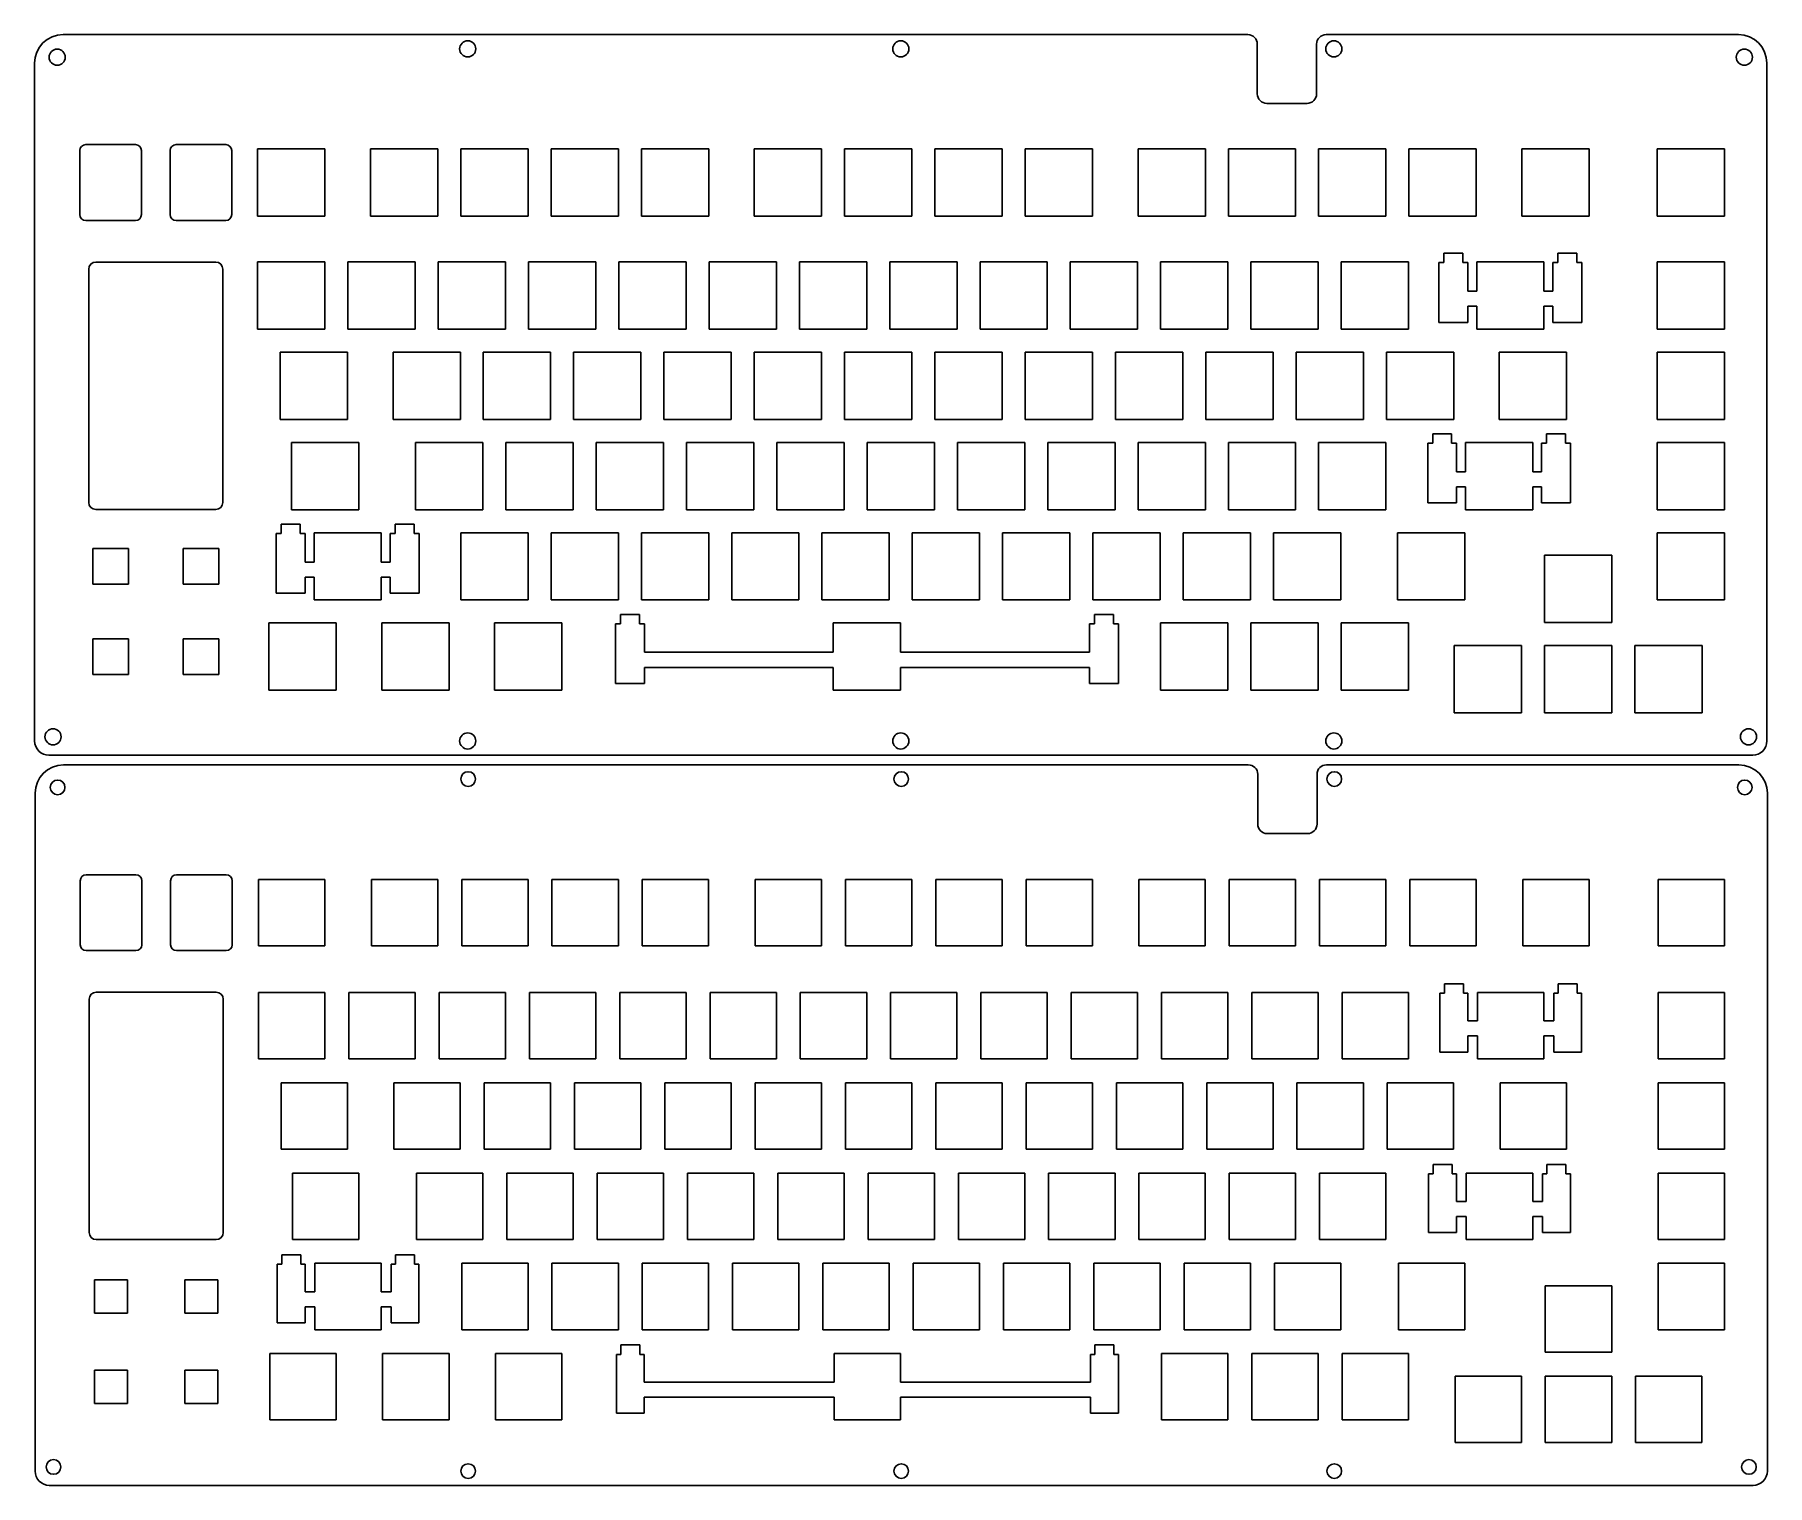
# Model space of a CAD drawing. Header units: millimetres. Extents: x 2 to 368, y 112 to 418.
import ezdxf

# ---------------------------------------------------------------- set-up
doc = ezdxf.new("R2010")
doc.units = ezdxf.units.MM
doc.layers.add('View012', color=7, linetype='CONTINUOUS')
doc.layers.add('View013', color=7, linetype='CONTINUOUS')

msp = doc.modelspace()

# ---------------------------------------------------------------- linework, layer by layer
at = {"layer": 'View012'}
for p, q in [((258.018, 417.741), (8.0931, 417.741)), ((361.518, 417.741), (274.518, 417.741)), ((260.018, 405.241), (260.018, 415.741)), ((272.518, 405.241), (272.518, 415.741)), ((2.0931, 411.741), (2.0931, 268.741)), ((367.518, 268.741), (367.518, 411.741)), ((262.018, 403.241), (270.518, 403.241)), ((11.6181, 393.291), (11.6181, 379.791)), ((23.3681, 394.541), (12.8681, 394.541)), ((24.6181, 379.791), (24.6181, 393.291)), ((30.6681, 393.291), (30.6681, 379.791)), ((42.4181, 394.541), (31.9181, 394.541)), ((43.6681, 379.791), (43.6681, 393.291)), ((49.1181, 393.641), (49.1181, 379.441)), ((63.3181, 393.641), (49.1181, 393.641)), ((63.3181, 379.441), (63.3181, 393.641)), ((72.9306, 393.641), (72.9306, 379.441)), ((87.1306, 393.641), (72.9306, 393.641)), ((87.1306, 379.441), (87.1306, 393.641)), ((91.9806, 393.641), (91.9806, 379.441)), ((106.181, 393.641), (91.9806, 393.641)), ((106.181, 379.441), (106.181, 393.641)), ((111.031, 393.641), (111.031, 379.441)), ((125.231, 393.641), (111.031, 393.641)), ((125.231, 379.441), (125.231, 393.641)), ((130.081, 393.641), (130.081, 379.441)), ((144.281, 393.641), (130.081, 393.641)), ((144.281, 379.441), (144.281, 393.641)), ((153.893, 393.641), (153.893, 379.441)), ((168.093, 393.641), (153.893, 393.641)), ((168.093, 379.441), (168.093, 393.641)), ((172.943, 393.641), (172.943, 379.441)), ((187.143, 393.641), (172.943, 393.641)), ((187.143, 379.441), (187.143, 393.641)), ((191.993, 393.641), (191.993, 379.441)), ((206.193, 393.641), (191.993, 393.641)), ((206.193, 379.441), (206.193, 393.641)), ((211.043, 393.641), (211.043, 379.441)), ((225.243, 393.641), (211.043, 393.641)), ((225.243, 379.441), (225.243, 393.641)), ((234.856, 393.641), (234.856, 379.441)), ((249.056, 393.641), (234.856, 393.641)), ((249.056, 379.441), (249.056, 393.641)), ((253.906, 393.641), (253.906, 379.441)), ((268.106, 393.641), (253.906, 393.641)), ((268.106, 379.441), (268.106, 393.641)), ((272.956, 393.641), (272.956, 379.441)), ((287.156, 393.641), (272.956, 393.641)), ((287.156, 379.441), (287.156, 393.641)), ((292.006, 393.641), (292.006, 379.441)), ((306.206, 393.641), (292.006, 393.641)), ((306.206, 379.441), (306.206, 393.641)), ((315.818, 393.641), (315.818, 379.441)), ((330.018, 393.641), (315.818, 393.641)), ((330.018, 379.441), (330.018, 393.641)), ((344.393, 393.641), (344.393, 379.441)), ((358.593, 393.641), (344.393, 393.641)), ((358.593, 379.441), (358.593, 393.641)), ((12.8681, 378.541), (23.3681, 378.541)), ((31.9181, 378.541), (42.4181, 378.541)), ((49.1181, 379.441), (63.3181, 379.441)), ((72.9306, 379.441), (87.1306, 379.441)), ((91.9806, 379.441), (106.181, 379.441)), ((111.031, 379.441), (125.231, 379.441)), ((130.081, 379.441), (144.281, 379.441)), ((153.893, 379.441), (168.093, 379.441)), ((172.943, 379.441), (187.143, 379.441)), ((191.993, 379.441), (206.193, 379.441)), ((211.043, 379.441), (225.243, 379.441)), ((234.856, 379.441), (249.056, 379.441)), ((253.906, 379.441), (268.106, 379.441)), ((272.956, 379.441), (287.156, 379.441)), ((292.006, 379.441), (306.206, 379.441)), ((315.818, 379.441), (330.018, 379.441)), ((344.393, 379.441), (358.593, 379.441)), ((40.2931, 369.778), (14.9931, 369.778)), ((49.1181, 369.828), (49.1181, 355.628)), ((63.3181, 369.828), (49.1181, 369.828)), ((63.3181, 355.628), (63.3181, 369.828)), ((68.1681, 369.828), (68.1681, 355.628)), ((82.3681, 369.828), (68.1681, 369.828)), ((82.3681, 355.628), (82.3681, 369.828)), ((87.2181, 369.828), (87.2181, 355.628)), ((101.418, 369.828), (87.2181, 369.828)), ((101.418, 355.628), (101.418, 369.828)), ((106.268, 369.828), (106.268, 355.628)), ((120.468, 369.828), (106.268, 369.828)), ((120.468, 355.628), (120.468, 369.828)), ((125.318, 369.828), (125.318, 355.628)), ((139.518, 369.828), (125.318, 369.828)), ((139.518, 355.628), (139.518, 369.828)), ((144.368, 369.828), (144.368, 355.628)), ((158.568, 369.828), (144.368, 369.828)), ((158.568, 355.628), (158.568, 369.828)), ((163.418, 369.828), (163.418, 355.628)), ((177.618, 369.828), (163.418, 369.828)), ((177.618, 355.628), (177.618, 369.828)), ((182.468, 369.828), (182.468, 355.628)), ((196.668, 369.828), (182.468, 369.828)), ((196.668, 355.628), (196.668, 369.828)), ((201.518, 369.828), (201.518, 355.628)), ((215.718, 369.828), (201.518, 369.828)), ((215.718, 355.628), (215.718, 369.828)), ((220.568, 369.828), (220.568, 355.628)), ((234.768, 369.828), (220.568, 369.828)), ((234.768, 355.628), (234.768, 369.828)), ((239.618, 369.828), (239.618, 355.628)), ((253.818, 369.828), (239.618, 369.828)), ((253.818, 355.628), (253.818, 369.828)), ((258.668, 369.828), (258.668, 355.628)), ((272.868, 369.828), (258.668, 369.828)), ((272.868, 355.628), (272.868, 369.828)), ((277.718, 369.828), (277.718, 355.628)), ((291.918, 369.828), (277.718, 369.828)), ((291.918, 355.628), (291.918, 369.828)), ((299.393, 369.648), (298.343, 369.648)), ((298.343, 369.648), (298.343, 357.048)), ((299.393, 371.648), (303.393, 371.648)), ((299.393, 369.648), (299.393, 371.648)), ((303.393, 371.648), (303.393, 369.648)), ((304.443, 369.648), (303.393, 369.648)), ((304.443, 369.648), (304.443, 363.638)), ((306.293, 369.828), (306.293, 363.638)), ((320.493, 369.828), (306.293, 369.828)), ((320.493, 363.638), (320.493, 369.828)), ((322.343, 369.648), (322.343, 363.638)), ((323.393, 369.648), (322.343, 369.648)), ((323.393, 369.648), (323.393, 371.648)), ((323.393, 371.648), (327.393, 371.648)), ((327.393, 371.648), (327.393, 369.648)), ((328.443, 369.648), (327.393, 369.648)), ((328.443, 357.048), (328.443, 369.648)), ((344.393, 369.828), (344.393, 355.628)), ((358.593, 369.828), (344.393, 369.828)), ((358.593, 355.628), (358.593, 369.828)), ((13.4931, 368.278), (13.4931, 319.078)), ((41.7931, 319.078), (41.7931, 368.278)), ((306.293, 363.638), (304.443, 363.638)), ((322.343, 363.638), (320.493, 363.638)), ((304.443, 357.048), (304.443, 360.438)), ((304.443, 360.438), (306.293, 360.438)), ((306.293, 360.438), (306.293, 355.628)), ((320.493, 360.438), (322.343, 360.438)), ((320.493, 355.628), (320.493, 360.438)), ((322.343, 360.438), (322.343, 357.048)), ((49.1181, 355.628), (63.3181, 355.628)), ((68.1681, 355.628), (82.3681, 355.628)), ((87.2181, 355.628), (101.418, 355.628)), ((106.268, 355.628), (120.468, 355.628)), ((125.318, 355.628), (139.518, 355.628)), ((144.368, 355.628), (158.568, 355.628)), ((163.418, 355.628), (177.618, 355.628)), ((182.468, 355.628), (196.668, 355.628)), ((201.518, 355.628), (215.718, 355.628)), ((220.568, 355.628), (234.768, 355.628)), ((239.618, 355.628), (253.818, 355.628)), ((258.668, 355.628), (272.868, 355.628)), ((277.718, 355.628), (291.918, 355.628)), ((298.343, 357.048), (304.443, 357.048)), ((306.293, 355.628), (320.493, 355.628)), ((322.343, 357.048), (328.443, 357.048)), ((344.393, 355.628), (358.593, 355.628)), ((53.8806, 350.778), (53.8806, 336.578)), ((68.0806, 350.778), (53.8806, 350.778)), ((68.0806, 336.578), (68.0806, 350.778)), ((77.6931, 350.778), (77.6931, 336.578)), ((91.8931, 350.778), (77.6931, 350.778)), ((91.8931, 336.578), (91.8931, 350.778)), ((96.7431, 350.778), (96.7431, 336.578)), ((110.943, 350.778), (96.7431, 350.778)), ((110.943, 336.578), (110.943, 350.778)), ((115.793, 350.778), (115.793, 336.578)), ((129.993, 350.778), (115.793, 350.778)), ((129.993, 336.578), (129.993, 350.778)), ((134.843, 350.778), (134.843, 336.578)), ((149.043, 350.778), (134.843, 350.778)), ((149.043, 336.578), (149.043, 350.778)), ((153.893, 350.778), (153.893, 336.578)), ((168.093, 350.778), (153.893, 350.778)), ((168.093, 336.578), (168.093, 350.778)), ((172.943, 350.778), (172.943, 336.578)), ((187.143, 350.778), (172.943, 350.778)), ((187.143, 336.578), (187.143, 350.778)), ((191.993, 350.778), (191.993, 336.578)), ((206.193, 350.778), (191.993, 350.778)), ((206.193, 336.578), (206.193, 350.778)), ((211.043, 350.778), (211.043, 336.578)), ((225.243, 350.778), (211.043, 350.778)), ((225.243, 336.578), (225.243, 350.778)), ((230.093, 350.778), (230.093, 336.578)), ((244.293, 350.778), (230.093, 350.778)), ((244.293, 336.578), (244.293, 350.778)), ((249.143, 350.778), (249.143, 336.578)), ((263.343, 350.778), (249.143, 350.778)), ((263.343, 336.578), (263.343, 350.778)), ((268.193, 350.778), (268.193, 336.578)), ((282.393, 350.778), (268.193, 350.778)), ((282.393, 336.578), (282.393, 350.778)), ((287.243, 350.778), (287.243, 336.578)), ((301.443, 350.778), (287.243, 350.778)), ((301.443, 336.578), (301.443, 350.778)), ((311.056, 350.778), (311.056, 336.578)), ((325.256, 350.778), (311.056, 350.778)), ((325.256, 336.578), (325.256, 350.778)), ((344.393, 350.778), (344.393, 336.578)), ((358.593, 350.778), (344.393, 350.778)), ((358.593, 336.578), (358.593, 350.778)), ((53.8806, 336.578), (68.0806, 336.578)), ((77.6931, 336.578), (91.8931, 336.578)), ((96.7431, 336.578), (110.943, 336.578)), ((115.793, 336.578), (129.993, 336.578)), ((134.843, 336.578), (149.043, 336.578)), ((153.893, 336.578), (168.093, 336.578)), ((172.943, 336.578), (187.143, 336.578)), ((191.993, 336.578), (206.193, 336.578)), ((211.043, 336.578), (225.243, 336.578)), ((230.093, 336.578), (244.293, 336.578)), ((249.143, 336.578), (263.343, 336.578)), ((268.193, 336.578), (282.393, 336.578)), ((287.243, 336.578), (301.443, 336.578)), ((311.056, 336.578), (325.256, 336.578)), ((344.393, 336.578), (358.593, 336.578)), ((297.012, 333.548), (301.012, 333.548)), ((297.012, 331.548), (297.012, 333.548)), ((301.012, 333.548), (301.012, 331.548)), ((321.012, 331.548), (321.012, 333.548)), ((321.012, 333.548), (325.012, 333.548)), ((325.012, 333.548), (325.012, 331.548)), ((56.2619, 331.728), (56.2619, 317.528)), ((70.4619, 331.728), (56.2619, 331.728)), ((70.4619, 317.528), (70.4619, 331.728)), ((82.4556, 331.728), (82.4556, 317.528)), ((96.6556, 331.728), (82.4556, 331.728)), ((96.6556, 317.528), (96.6556, 331.728)), ((101.506, 331.728), (101.506, 317.528)), ((115.706, 331.728), (101.506, 331.728)), ((115.706, 317.528), (115.706, 331.728)), ((120.556, 331.728), (120.556, 317.528)), ((134.756, 331.728), (120.556, 331.728)), ((134.756, 317.528), (134.756, 331.728)), ((139.606, 331.728), (139.606, 317.528)), ((153.806, 331.728), (139.606, 331.728)), ((153.806, 317.528), (153.806, 331.728)), ((158.656, 331.728), (158.656, 317.528)), ((172.856, 331.728), (158.656, 331.728)), ((172.856, 317.528), (172.856, 331.728)), ((177.706, 331.728), (177.706, 317.528)), ((191.906, 331.728), (177.706, 331.728)), ((191.906, 317.528), (191.906, 331.728)), ((196.756, 331.728), (196.756, 317.528)), ((210.956, 331.728), (196.756, 331.728)), ((210.956, 317.528), (210.956, 331.728)), ((215.806, 331.728), (215.806, 317.528)), ((230.006, 331.728), (215.806, 331.728)), ((230.006, 317.528), (230.006, 331.728)), ((234.856, 331.728), (234.856, 317.528)), ((249.056, 331.728), (234.856, 331.728)), ((249.056, 317.528), (249.056, 331.728)), ((253.906, 331.728), (253.906, 317.528)), ((268.106, 331.728), (253.906, 331.728)), ((268.106, 317.528), (268.106, 331.728)), ((272.956, 331.728), (272.956, 317.528)), ((287.156, 331.728), (272.956, 331.728)), ((287.156, 317.528), (287.156, 331.728)), ((297.012, 331.548), (295.962, 331.548)), ((295.962, 331.548), (295.962, 318.948)), ((302.062, 331.548), (301.012, 331.548)), ((302.062, 331.548), (302.062, 325.538)), ((303.912, 331.728), (303.912, 325.538)), ((318.112, 331.728), (303.912, 331.728)), ((318.112, 325.538), (318.112, 331.728)), ((319.962, 325.538), (319.962, 331.548)), ((321.012, 331.548), (319.962, 331.548)), ((326.062, 331.548), (325.012, 331.548)), ((326.062, 318.948), (326.062, 331.548)), ((344.393, 331.728), (344.393, 317.528)), ((358.593, 331.728), (344.393, 331.728)), ((358.593, 317.528), (358.593, 331.728)), ((302.062, 325.538), (303.912, 325.538)), ((318.112, 325.538), (319.962, 325.538)), ((302.062, 322.338), (302.062, 318.948)), ((303.912, 322.338), (302.062, 322.338)), ((303.912, 322.338), (303.912, 317.528)), ((319.962, 322.338), (318.112, 322.338)), ((318.112, 317.528), (318.112, 322.338)), ((319.962, 318.948), (319.962, 322.338)), ((295.962, 318.948), (302.062, 318.948)), ((319.962, 318.948), (326.062, 318.948)), ((14.9931, 317.578), (40.2931, 317.578)), ((54.1244, 314.498), (58.1244, 314.498)), ((54.1244, 312.498), (54.1244, 314.498)), ((56.2619, 317.528), (70.4619, 317.528)), ((58.1244, 314.498), (58.1244, 312.498)), ((78.1244, 312.498), (78.1244, 314.498)), ((78.1244, 314.498), (82.1244, 314.498)), ((82.1244, 314.498), (82.1244, 312.498)), ((82.4556, 317.528), (96.6556, 317.528)), ((101.506, 317.528), (115.706, 317.528)), ((120.556, 317.528), (134.756, 317.528)), ((139.606, 317.528), (153.806, 317.528)), ((158.656, 317.528), (172.856, 317.528)), ((177.706, 317.528), (191.906, 317.528)), ((196.756, 317.528), (210.956, 317.528)), ((215.806, 317.528), (230.006, 317.528)), ((234.856, 317.528), (249.056, 317.528)), ((253.906, 317.528), (268.106, 317.528)), ((272.956, 317.528), (287.156, 317.528)), ((303.912, 317.528), (318.112, 317.528)), ((344.393, 317.528), (358.593, 317.528)), ((54.1244, 312.498), (53.0744, 312.498)), ((53.0744, 312.498), (53.0744, 299.898)), ((59.1744, 312.498), (58.1244, 312.498)), ((59.1744, 306.488), (59.1744, 312.498)), ((61.0244, 312.678), (61.0244, 306.488)), ((75.2244, 312.678), (61.0244, 312.678)), ((75.2244, 306.488), (75.2244, 312.678)), ((77.0744, 312.498), (77.0744, 306.488)), ((78.1244, 312.498), (77.0744, 312.498)), ((83.1744, 312.498), (82.1244, 312.498)), ((83.1744, 299.898), (83.1744, 312.498)), ((91.9806, 312.678), (91.9806, 298.478)), ((106.181, 312.678), (91.9806, 312.678)), ((106.181, 298.478), (106.181, 312.678)), ((111.031, 312.678), (111.031, 298.478)), ((125.231, 312.678), (111.031, 312.678)), ((125.231, 298.478), (125.231, 312.678)), ((130.081, 312.678), (130.081, 298.478)), ((144.281, 312.678), (130.081, 312.678)), ((144.281, 298.478), (144.281, 312.678)), ((149.131, 312.678), (149.131, 298.478)), ((163.331, 312.678), (149.131, 312.678)), ((163.331, 298.478), (163.331, 312.678)), ((168.181, 312.678), (168.181, 298.478)), ((182.381, 312.678), (168.181, 312.678)), ((182.381, 298.478), (182.381, 312.678)), ((187.231, 312.678), (187.231, 298.478)), ((201.431, 312.678), (187.231, 312.678)), ((201.431, 298.478), (201.431, 312.678)), ((206.281, 312.678), (206.281, 298.478)), ((220.481, 312.678), (206.281, 312.678)), ((220.481, 298.478), (220.481, 312.678)), ((225.331, 312.678), (225.331, 298.478)), ((239.531, 312.678), (225.331, 312.678)), ((239.531, 298.478), (239.531, 312.678)), ((244.381, 312.678), (244.381, 298.478)), ((258.581, 312.678), (244.381, 312.678)), ((258.581, 298.478), (258.581, 312.678)), ((263.431, 312.678), (263.431, 298.478)), ((277.631, 312.678), (263.431, 312.678)), ((277.631, 298.478), (277.631, 312.678)), ((289.624, 312.678), (289.624, 298.478)), ((303.824, 312.678), (289.624, 312.678)), ((303.824, 298.478), (303.824, 312.678)), ((344.393, 312.678), (344.393, 298.478)), ((358.593, 312.678), (344.393, 312.678)), ((358.593, 298.478), (358.593, 312.678)), ((14.3681, 309.328), (14.3681, 301.828)), ((21.8681, 309.328), (14.3681, 309.328)), ((21.8681, 301.828), (21.8681, 309.328)), ((33.4181, 309.328), (33.4181, 301.828)), ((40.9181, 309.328), (33.4181, 309.328)), ((40.9181, 301.828), (40.9181, 309.328)), ((320.581, 307.916), (320.581, 293.716)), ((334.781, 307.916), (320.581, 307.916)), ((334.781, 293.716), (334.781, 307.916)), ((59.1744, 306.488), (61.0244, 306.488)), ((75.2244, 306.488), (77.0744, 306.488)), ((14.3681, 301.828), (21.8681, 301.828)), ((33.4181, 301.828), (40.9181, 301.828)), ((53.0744, 299.898), (59.1744, 299.898)), ((59.1744, 299.898), (59.1744, 303.288)), ((61.0244, 303.288), (59.1744, 303.288)), ((61.0244, 303.288), (61.0244, 298.478)), ((77.0744, 303.288), (75.2244, 303.288)), ((75.2244, 298.478), (75.2244, 303.288)), ((77.0744, 303.288), (77.0744, 299.898)), ((77.0744, 299.898), (83.1744, 299.898)), ((61.0244, 298.478), (75.2244, 298.478)), ((91.9806, 298.478), (106.181, 298.478)), ((111.031, 298.478), (125.231, 298.478)), ((130.081, 298.478), (144.281, 298.478)), ((149.131, 298.478), (163.331, 298.478)), ((168.181, 298.478), (182.381, 298.478)), ((187.231, 298.478), (201.431, 298.478)), ((206.281, 298.478), (220.481, 298.478)), ((225.331, 298.478), (239.531, 298.478)), ((244.381, 298.478), (258.581, 298.478)), ((263.431, 298.478), (277.631, 298.478)), ((289.624, 298.478), (303.824, 298.478)), ((344.393, 298.478), (358.593, 298.478)), ((51.4994, 293.628), (51.4994, 279.428)), ((65.6994, 293.628), (51.4994, 293.628)), ((65.6994, 279.428), (65.6994, 293.628)), ((75.3119, 293.628), (75.3119, 279.428)), ((89.5119, 293.628), (75.3119, 293.628)), ((89.5119, 279.428), (89.5119, 293.628)), ((99.1244, 293.628), (99.1244, 279.428)), ((113.324, 293.628), (99.1244, 293.628)), ((113.324, 279.428), (113.324, 293.628)), ((125.662, 293.448), (124.612, 293.448)), ((124.612, 293.448), (124.612, 280.848)), ((129.662, 295.448), (125.662, 295.448)), ((125.662, 295.448), (125.662, 293.448)), ((129.662, 293.448), (129.662, 295.448)), ((130.712, 293.448), (129.662, 293.448)), ((130.712, 287.438), (130.712, 293.448)), ((170.562, 293.628), (170.562, 287.438)), ((184.762, 293.628), (170.562, 293.628)), ((184.762, 287.438), (184.762, 293.628)), ((224.612, 293.448), (224.612, 287.438)), ((225.662, 293.448), (224.612, 293.448)), ((225.662, 293.448), (225.662, 295.448)), ((225.662, 295.448), (229.662, 295.448)), ((229.662, 295.448), (229.662, 293.448)), ((230.712, 293.448), (229.662, 293.448)), ((230.712, 280.848), (230.712, 293.448)), ((239.618, 293.628), (239.618, 279.428)), ((253.818, 293.628), (239.618, 293.628)), ((253.818, 279.428), (253.818, 293.628)), ((258.668, 293.628), (258.668, 279.428)), ((272.868, 293.628), (258.668, 293.628)), ((272.868, 279.428), (272.868, 293.628)), ((277.718, 293.628), (277.718, 279.428)), ((291.918, 293.628), (277.718, 293.628)), ((291.918, 279.428), (291.918, 293.628)), ((320.581, 293.716), (334.781, 293.716)), ((14.3681, 290.278), (14.3681, 282.778)), ((21.8681, 290.278), (14.3681, 290.278)), ((21.8681, 282.778), (21.8681, 290.278)), ((33.4181, 290.278), (33.4181, 282.778)), ((40.9181, 290.278), (33.4181, 290.278)), ((40.9181, 282.778), (40.9181, 290.278)), ((301.531, 288.866), (301.531, 274.666)), ((315.731, 288.866), (301.531, 288.866)), ((315.731, 274.666), (315.731, 288.866)), ((320.581, 288.866), (320.581, 274.666)), ((334.781, 288.866), (320.581, 288.866)), ((334.781, 274.666), (334.781, 288.866)), ((339.631, 288.866), (339.631, 274.666)), ((353.831, 288.866), (339.631, 288.866)), ((353.831, 274.666), (353.831, 288.866)), ((130.712, 287.438), (170.562, 287.438)), ((184.762, 287.438), (224.612, 287.438)), ((14.3681, 282.778), (21.8681, 282.778)), ((33.4181, 282.778), (40.9181, 282.778)), ((130.712, 280.848), (130.712, 284.238)), ((170.562, 284.238), (130.712, 284.238)), ((170.562, 284.238), (170.562, 279.428)), ((224.612, 284.238), (184.762, 284.238)), ((184.762, 279.428), (184.762, 284.238)), ((224.612, 284.238), (224.612, 280.848)), ((51.4994, 279.428), (65.6994, 279.428)), ((75.3119, 279.428), (89.5119, 279.428)), ((99.1244, 279.428), (113.324, 279.428)), ((124.612, 280.848), (130.712, 280.848)), ((170.562, 279.428), (184.762, 279.428)), ((224.612, 280.848), (230.712, 280.848)), ((239.618, 279.428), (253.818, 279.428)), ((258.668, 279.428), (272.868, 279.428)), ((277.718, 279.428), (291.918, 279.428)), ((301.531, 274.666), (315.731, 274.666)), ((320.581, 274.666), (334.781, 274.666)), ((339.631, 274.666), (353.831, 274.666)), ((5.0931, 265.741), (364.518, 265.741))]:
    msp.add_line(p, q, dxfattribs=at)
for centre in [(6.8505, 412.983), (93.4494, 414.741), (184.806, 414.741), (276.162, 414.741), (362.761, 412.983), (5.9718, 269.619), (363.639, 269.619), (93.4494, 268.741), (184.806, 268.741), (276.162, 268.741)]:
    msp.add_circle(centre, 1.7, dxfattribs=at)
for centre, radius, start, end in [((8.0931, 411.741), 6, 90, 180), ((258.018, 415.741), 2, 0, 90), ((274.518, 415.741), 2, 90, 180), ((361.518, 411.741), 6, 0, 90), ((262.018, 405.241), 2, 180, -90), ((270.518, 405.241), 2, -90, 0), ((12.8681, 393.291), 1.25, 90, 180), ((23.3681, 393.291), 1.25, 0, 90), ((31.9181, 393.291), 1.25, 90, 180), ((42.4181, 393.291), 1.25, 0, 90), ((12.8681, 379.791), 1.25, 180, -90), ((23.3681, 379.791), 1.25, -90, 0), ((31.9181, 379.791), 1.25, 180, -90), ((42.4181, 379.791), 1.25, -90, 0), ((14.9931, 368.278), 1.5, 90, 180), ((40.2931, 368.278), 1.5, 0, 90), ((14.9931, 319.078), 1.5, 180, -90), ((40.2931, 319.078), 1.5, -90, 0), ((5.0931, 268.741), 3, 180, -90), ((364.518, 268.741), 3, -90, 0)]:
    msp.add_arc(centre, radius, start, end, dxfattribs=at)
at = {"layer": 'View013'}
for p, q in [((258.112, 263.708), (8.1871, 263.708)), ((361.612, 263.708), (274.612, 263.708)), ((260.112, 251.208), (260.112, 261.708)), ((272.612, 251.208), (272.612, 261.708)), ((2.1871, 257.708), (2.1871, 114.708)), ((367.612, 114.708), (367.612, 257.708)), ((262.112, 249.208), (270.612, 249.208)), ((11.7121, 239.258), (11.7121, 225.758)), ((23.4621, 240.508), (12.9621, 240.508)), ((24.7121, 225.758), (24.7121, 239.258)), ((30.7621, 239.258), (30.7621, 225.758)), ((42.5121, 240.508), (32.0121, 240.508)), ((43.7621, 225.758), (43.7621, 239.258)), ((49.3121, 239.508), (49.3121, 225.508)), ((63.3121, 239.508), (49.3121, 239.508)), ((63.3121, 225.508), (63.3121, 239.508)), ((73.1246, 239.508), (73.1246, 225.508)), ((87.1246, 239.508), (73.1246, 239.508)), ((87.1246, 225.508), (87.1246, 239.508)), ((92.1746, 239.508), (92.1746, 225.508)), ((106.175, 239.508), (92.1746, 239.508)), ((106.175, 225.508), (106.175, 239.508)), ((111.225, 239.508), (111.225, 225.508)), ((125.225, 239.508), (111.225, 239.508)), ((125.225, 225.508), (125.225, 239.508)), ((130.275, 239.508), (130.275, 225.508)), ((144.275, 239.508), (130.275, 239.508)), ((144.275, 225.508), (144.275, 239.508)), ((154.087, 239.508), (154.087, 225.508)), ((168.087, 239.508), (154.087, 239.508)), ((168.087, 225.508), (168.087, 239.508)), ((173.137, 239.508), (173.137, 225.508)), ((187.137, 239.508), (173.137, 239.508)), ((187.137, 225.508), (187.137, 239.508)), ((192.187, 239.508), (192.187, 225.508)), ((206.187, 239.508), (192.187, 239.508)), ((206.187, 225.508), (206.187, 239.508)), ((211.237, 239.508), (211.237, 225.508)), ((225.237, 239.508), (211.237, 239.508)), ((225.237, 225.508), (225.237, 239.508)), ((235.05, 239.508), (235.05, 225.508)), ((249.05, 239.508), (235.05, 239.508)), ((249.05, 225.508), (249.05, 239.508)), ((254.1, 239.508), (254.1, 225.508)), ((268.1, 239.508), (254.1, 239.508)), ((268.1, 225.508), (268.1, 239.508)), ((273.15, 239.508), (273.15, 225.508)), ((287.15, 239.508), (273.15, 239.508)), ((287.15, 225.508), (287.15, 239.508)), ((292.2, 239.508), (292.2, 225.508)), ((306.2, 239.508), (292.2, 239.508)), ((306.2, 225.508), (306.2, 239.508)), ((316.012, 239.508), (316.012, 225.508)), ((330.012, 239.508), (316.012, 239.508)), ((330.012, 225.508), (330.012, 239.508)), ((344.587, 239.508), (344.587, 225.508)), ((358.587, 239.508), (344.587, 239.508)), ((358.587, 225.508), (358.587, 239.508)), ((12.9621, 224.508), (23.4621, 224.508)), ((32.0121, 224.508), (42.5121, 224.508)), ((49.3121, 225.508), (63.3121, 225.508)), ((73.1246, 225.508), (87.1246, 225.508)), ((92.1746, 225.508), (106.175, 225.508)), ((111.225, 225.508), (125.225, 225.508)), ((130.275, 225.508), (144.275, 225.508)), ((154.087, 225.508), (168.087, 225.508)), ((173.137, 225.508), (187.137, 225.508)), ((192.187, 225.508), (206.187, 225.508)), ((211.237, 225.508), (225.237, 225.508)), ((235.05, 225.508), (249.05, 225.508)), ((254.1, 225.508), (268.1, 225.508)), ((273.15, 225.508), (287.15, 225.508)), ((292.2, 225.508), (306.2, 225.508)), ((316.012, 225.508), (330.012, 225.508)), ((344.587, 225.508), (358.587, 225.508)), ((40.3871, 215.745), (15.0871, 215.745)), ((49.3121, 215.695), (49.3121, 201.695)), ((63.3121, 215.695), (49.3121, 215.695)), ((63.3121, 201.695), (63.3121, 215.695)), ((68.3621, 215.695), (68.3621, 201.695)), ((82.3621, 215.695), (68.3621, 215.695)), ((82.3621, 201.695), (82.3621, 215.695)), ((87.4121, 215.695), (87.4121, 201.695)), ((101.412, 215.695), (87.4121, 215.695)), ((101.412, 201.695), (101.412, 215.695)), ((106.462, 215.695), (106.462, 201.695)), ((120.462, 215.695), (106.462, 215.695)), ((120.462, 201.695), (120.462, 215.695)), ((125.512, 215.695), (125.512, 201.695)), ((139.512, 215.695), (125.512, 215.695)), ((139.512, 201.695), (139.512, 215.695)), ((144.562, 215.695), (144.562, 201.695)), ((158.562, 215.695), (144.562, 215.695)), ((158.562, 201.695), (158.562, 215.695)), ((163.612, 215.695), (163.612, 201.695)), ((177.612, 215.695), (163.612, 215.695)), ((177.612, 201.695), (177.612, 215.695)), ((182.662, 215.695), (182.662, 201.695)), ((196.662, 215.695), (182.662, 215.695)), ((196.662, 201.695), (196.662, 215.695)), ((201.712, 215.695), (201.712, 201.695)), ((215.712, 215.695), (201.712, 215.695)), ((215.712, 201.695), (215.712, 215.695)), ((220.762, 215.695), (220.762, 201.695)), ((234.762, 215.695), (220.762, 215.695)), ((234.762, 201.695), (234.762, 215.695)), ((239.812, 215.695), (239.812, 201.695)), ((253.812, 215.695), (239.812, 215.695)), ((253.812, 201.695), (253.812, 215.695)), ((258.862, 215.695), (258.862, 201.695)), ((272.862, 215.695), (258.862, 215.695)), ((272.862, 201.695), (272.862, 215.695)), ((277.912, 215.695), (277.912, 201.695)), ((291.912, 215.695), (277.912, 215.695)), ((291.912, 201.695), (291.912, 215.695)), ((299.487, 217.515), (303.487, 217.515)), ((299.487, 215.515), (299.487, 217.515)), ((303.487, 217.515), (303.487, 215.515)), ((306.487, 215.695), (306.487, 209.705)), ((320.487, 215.695), (306.487, 215.695)), ((320.487, 209.705), (320.487, 215.695)), ((323.487, 215.515), (323.487, 217.515)), ((323.487, 217.515), (327.487, 217.515)), ((327.487, 217.515), (327.487, 215.515)), ((344.587, 215.695), (344.587, 201.695)), ((358.587, 215.695), (344.587, 215.695)), ((358.587, 201.695), (358.587, 215.695)), ((13.5871, 214.245), (13.5871, 165.045)), ((41.8871, 165.045), (41.8871, 214.245)), ((299.487, 215.515), (298.537, 215.515)), ((298.537, 215.515), (298.537, 203.115)), ((304.437, 215.515), (303.487, 215.515)), ((304.437, 215.515), (304.437, 209.705)), ((322.537, 215.515), (322.537, 209.705)), ((323.487, 215.515), (322.537, 215.515)), ((328.437, 215.515), (327.487, 215.515)), ((328.437, 203.115), (328.437, 215.515)), ((306.487, 209.705), (304.437, 209.705)), ((322.537, 209.705), (320.487, 209.705)), ((304.437, 203.115), (304.437, 206.505)), ((304.437, 206.505), (306.487, 206.505)), ((306.487, 206.505), (306.487, 201.695)), ((320.487, 206.505), (322.537, 206.505)), ((320.487, 201.695), (320.487, 206.505)), ((322.537, 206.505), (322.537, 203.115)), ((49.3121, 201.695), (63.3121, 201.695)), ((68.3621, 201.695), (82.3621, 201.695)), ((87.4121, 201.695), (101.412, 201.695)), ((106.462, 201.695), (120.462, 201.695)), ((125.512, 201.695), (139.512, 201.695)), ((144.562, 201.695), (158.562, 201.695)), ((163.612, 201.695), (177.612, 201.695)), ((182.662, 201.695), (196.662, 201.695)), ((201.712, 201.695), (215.712, 201.695)), ((220.762, 201.695), (234.762, 201.695)), ((239.812, 201.695), (253.812, 201.695)), ((258.862, 201.695), (272.862, 201.695)), ((277.912, 201.695), (291.912, 201.695)), ((298.537, 203.115), (304.437, 203.115)), ((306.487, 201.695), (320.487, 201.695)), ((322.537, 203.115), (328.437, 203.115)), ((344.587, 201.695), (358.587, 201.695)), ((54.0746, 196.645), (54.0746, 182.645)), ((68.0746, 196.645), (54.0746, 196.645)), ((68.0746, 182.645), (68.0746, 196.645)), ((77.8871, 196.645), (77.8871, 182.645)), ((91.8871, 196.645), (77.8871, 196.645)), ((91.8871, 182.645), (91.8871, 196.645)), ((96.9371, 196.645), (96.9371, 182.645)), ((110.937, 196.645), (96.9371, 196.645)), ((110.937, 182.645), (110.937, 196.645)), ((115.987, 196.645), (115.987, 182.645)), ((129.987, 196.645), (115.987, 196.645)), ((129.987, 182.645), (129.987, 196.645)), ((135.037, 196.645), (135.037, 182.645)), ((149.037, 196.645), (135.037, 196.645)), ((149.037, 182.645), (149.037, 196.645)), ((154.087, 196.645), (154.087, 182.645)), ((168.087, 196.645), (154.087, 196.645)), ((168.087, 182.645), (168.087, 196.645)), ((173.137, 196.645), (173.137, 182.645)), ((187.137, 196.645), (173.137, 196.645)), ((187.137, 182.645), (187.137, 196.645)), ((192.187, 196.645), (192.187, 182.645)), ((206.187, 196.645), (192.187, 196.645)), ((206.187, 182.645), (206.187, 196.645)), ((211.237, 196.645), (211.237, 182.645)), ((225.237, 196.645), (211.237, 196.645)), ((225.237, 182.645), (225.237, 196.645)), ((230.287, 196.645), (230.287, 182.645)), ((244.287, 196.645), (230.287, 196.645)), ((244.287, 182.645), (244.287, 196.645)), ((249.337, 196.645), (249.337, 182.645)), ((263.337, 196.645), (249.337, 196.645)), ((263.337, 182.645), (263.337, 196.645)), ((268.387, 196.645), (268.387, 182.645)), ((282.387, 196.645), (268.387, 196.645)), ((282.387, 182.645), (282.387, 196.645)), ((287.437, 196.645), (287.437, 182.645)), ((301.437, 196.645), (287.437, 196.645)), ((301.437, 182.645), (301.437, 196.645)), ((311.25, 196.645), (311.25, 182.645)), ((325.25, 196.645), (311.25, 196.645)), ((325.25, 182.645), (325.25, 196.645)), ((344.587, 196.645), (344.587, 182.645)), ((358.587, 196.645), (344.587, 196.645)), ((358.587, 182.645), (358.587, 196.645)), ((54.0746, 182.645), (68.0746, 182.645)), ((77.8871, 182.645), (91.8871, 182.645)), ((96.9371, 182.645), (110.937, 182.645)), ((115.987, 182.645), (129.987, 182.645)), ((135.037, 182.645), (149.037, 182.645)), ((154.087, 182.645), (168.087, 182.645)), ((173.137, 182.645), (187.137, 182.645)), ((192.187, 182.645), (206.187, 182.645)), ((211.237, 182.645), (225.237, 182.645)), ((230.287, 182.645), (244.287, 182.645)), ((249.337, 182.645), (263.337, 182.645)), ((268.387, 182.645), (282.387, 182.645)), ((287.437, 182.645), (301.437, 182.645)), ((297.106, 179.415), (301.106, 179.415)), ((297.106, 177.415), (297.106, 179.415)), ((301.106, 179.415), (301.106, 177.415)), ((311.25, 182.645), (325.25, 182.645)), ((321.106, 177.415), (321.106, 179.415)), ((321.106, 179.415), (325.106, 179.415)), ((325.106, 179.415), (325.106, 177.415)), ((344.587, 182.645), (358.587, 182.645)), ((56.4559, 177.595), (56.4559, 163.595)), ((70.4559, 177.595), (56.4559, 177.595)), ((70.4559, 163.595), (70.4559, 177.595)), ((82.6496, 177.595), (82.6496, 163.595)), ((96.6496, 177.595), (82.6496, 177.595)), ((96.6496, 163.595), (96.6496, 177.595)), ((101.7, 177.595), (101.7, 163.595)), ((115.7, 177.595), (101.7, 177.595)), ((115.7, 163.595), (115.7, 177.595)), ((120.75, 177.595), (120.75, 163.595)), ((134.75, 177.595), (120.75, 177.595)), ((134.75, 163.595), (134.75, 177.595)), ((139.8, 177.595), (139.8, 163.595)), ((153.8, 177.595), (139.8, 177.595)), ((153.8, 163.595), (153.8, 177.595)), ((158.85, 177.595), (158.85, 163.595)), ((172.85, 177.595), (158.85, 177.595)), ((172.85, 163.595), (172.85, 177.595)), ((177.9, 177.595), (177.9, 163.595)), ((191.9, 177.595), (177.9, 177.595)), ((191.9, 163.595), (191.9, 177.595)), ((196.95, 177.595), (196.95, 163.595)), ((210.95, 177.595), (196.95, 177.595)), ((210.95, 163.595), (210.95, 177.595)), ((216, 177.595), (216, 163.595)), ((230, 177.595), (216, 177.595)), ((230, 163.595), (230, 177.595)), ((235.05, 177.595), (235.05, 163.595)), ((249.05, 177.595), (235.05, 177.595)), ((249.05, 163.595), (249.05, 177.595)), ((254.1, 177.595), (254.1, 163.595)), ((268.1, 177.595), (254.1, 177.595)), ((268.1, 163.595), (268.1, 177.595)), ((273.15, 177.595), (273.15, 163.595)), ((287.15, 177.595), (273.15, 177.595)), ((287.15, 163.595), (287.15, 177.595)), ((297.106, 177.415), (296.156, 177.415)), ((296.156, 177.415), (296.156, 165.015)), ((302.056, 177.415), (301.106, 177.415)), ((302.056, 177.415), (302.056, 171.605)), ((304.106, 177.595), (304.106, 171.605)), ((318.106, 177.595), (304.106, 177.595)), ((318.106, 171.605), (318.106, 177.595)), ((320.156, 171.605), (320.156, 177.415)), ((321.106, 177.415), (320.156, 177.415)), ((326.056, 177.415), (325.106, 177.415)), ((326.056, 165.015), (326.056, 177.415)), ((344.587, 177.595), (344.587, 163.595)), ((358.587, 177.595), (344.587, 177.595)), ((358.587, 163.595), (358.587, 177.595)), ((302.056, 171.605), (304.106, 171.605)), ((302.056, 168.405), (302.056, 165.015)), ((304.106, 168.405), (302.056, 168.405)), ((304.106, 168.405), (304.106, 163.595)), ((318.106, 171.605), (320.156, 171.605)), ((320.156, 168.405), (318.106, 168.405)), ((318.106, 163.595), (318.106, 168.405)), ((320.156, 165.015), (320.156, 168.405)), ((296.156, 165.015), (302.056, 165.015)), ((320.156, 165.015), (326.056, 165.015)), ((15.0871, 163.545), (40.3871, 163.545)), ((56.4559, 163.595), (70.4559, 163.595)), ((82.6496, 163.595), (96.6496, 163.595)), ((101.7, 163.595), (115.7, 163.595)), ((120.75, 163.595), (134.75, 163.595)), ((139.8, 163.595), (153.8, 163.595)), ((158.85, 163.595), (172.85, 163.595)), ((177.9, 163.595), (191.9, 163.595)), ((196.95, 163.595), (210.95, 163.595)), ((216, 163.595), (230, 163.595)), ((235.05, 163.595), (249.05, 163.595)), ((254.1, 163.595), (268.1, 163.595)), ((273.15, 163.595), (287.15, 163.595)), ((304.106, 163.595), (318.106, 163.595)), ((344.587, 163.595), (358.587, 163.595)), ((54.2184, 158.365), (53.2684, 158.365)), ((53.2684, 158.365), (53.2684, 145.965)), ((54.2184, 160.365), (58.2184, 160.365)), ((54.2184, 158.365), (54.2184, 160.365)), ((58.2184, 160.365), (58.2184, 158.365)), ((59.1684, 158.365), (58.2184, 158.365)), ((59.1684, 152.555), (59.1684, 158.365)), ((61.2184, 158.545), (61.2184, 152.555)), ((75.2184, 158.545), (61.2184, 158.545)), ((75.2184, 152.555), (75.2184, 158.545)), ((77.2684, 158.365), (77.2684, 152.555)), ((78.2184, 158.365), (77.2684, 158.365)), ((78.2184, 158.365), (78.2184, 160.365)), ((78.2184, 160.365), (82.2184, 160.365)), ((82.2184, 160.365), (82.2184, 158.365)), ((83.1684, 158.365), (82.2184, 158.365)), ((83.1684, 145.965), (83.1684, 158.365)), ((92.1746, 158.545), (92.1746, 144.545)), ((106.175, 158.545), (92.1746, 158.545)), ((106.175, 144.545), (106.175, 158.545)), ((111.225, 158.545), (111.225, 144.545)), ((125.225, 158.545), (111.225, 158.545)), ((125.225, 144.545), (125.225, 158.545)), ((130.275, 158.545), (130.275, 144.545)), ((144.275, 158.545), (130.275, 158.545)), ((144.275, 144.545), (144.275, 158.545)), ((149.325, 158.545), (149.325, 144.545)), ((163.325, 158.545), (149.325, 158.545)), ((163.325, 144.545), (163.325, 158.545)), ((168.375, 158.545), (168.375, 144.545)), ((182.375, 158.545), (168.375, 158.545)), ((182.375, 144.545), (182.375, 158.545)), ((187.425, 158.545), (187.425, 144.545)), ((201.425, 158.545), (187.425, 158.545)), ((201.425, 144.545), (201.425, 158.545)), ((206.475, 158.545), (206.475, 144.545)), ((220.475, 158.545), (206.475, 158.545)), ((220.475, 144.545), (220.475, 158.545)), ((225.525, 158.545), (225.525, 144.545)), ((239.525, 158.545), (225.525, 158.545)), ((239.525, 144.545), (239.525, 158.545)), ((244.575, 158.545), (244.575, 144.545)), ((258.575, 158.545), (244.575, 158.545)), ((258.575, 144.545), (258.575, 158.545)), ((263.625, 158.545), (263.625, 144.545)), ((277.625, 158.545), (263.625, 158.545)), ((277.625, 144.545), (277.625, 158.545)), ((289.818, 158.545), (289.818, 144.545)), ((303.818, 158.545), (289.818, 158.545)), ((303.818, 144.545), (303.818, 158.545)), ((344.587, 158.545), (344.587, 144.545)), ((358.587, 158.545), (344.587, 158.545)), ((358.587, 144.545), (358.587, 158.545)), ((14.7121, 155.045), (14.7121, 148.045)), ((21.7121, 155.045), (14.7121, 155.045)), ((21.7121, 148.045), (21.7121, 155.045)), ((33.7621, 155.045), (33.7621, 148.045)), ((40.7621, 155.045), (33.7621, 155.045)), ((40.7621, 148.045), (40.7621, 155.045)), ((320.775, 153.783), (320.775, 139.783)), ((334.775, 153.783), (320.775, 153.783)), ((334.775, 139.783), (334.775, 153.783)), ((59.1684, 152.555), (61.2184, 152.555)), ((75.2184, 152.555), (77.2684, 152.555)), ((14.7121, 148.045), (21.7121, 148.045)), ((33.7621, 148.045), (40.7621, 148.045)), ((59.1684, 145.965), (59.1684, 149.355)), ((61.2184, 149.355), (59.1684, 149.355)), ((61.2184, 149.355), (61.2184, 144.545)), ((77.2684, 149.355), (75.2184, 149.355)), ((75.2184, 144.545), (75.2184, 149.355)), ((77.2684, 149.355), (77.2684, 145.965)), ((53.2684, 145.965), (59.1684, 145.965)), ((61.2184, 144.545), (75.2184, 144.545)), ((77.2684, 145.965), (83.1684, 145.965)), ((92.1746, 144.545), (106.175, 144.545)), ((111.225, 144.545), (125.225, 144.545)), ((130.275, 144.545), (144.275, 144.545)), ((149.325, 144.545), (163.325, 144.545)), ((168.375, 144.545), (182.375, 144.545)), ((187.425, 144.545), (201.425, 144.545)), ((206.475, 144.545), (220.475, 144.545)), ((225.525, 144.545), (239.525, 144.545)), ((244.575, 144.545), (258.575, 144.545)), ((263.625, 144.545), (277.625, 144.545)), ((289.818, 144.545), (303.818, 144.545)), ((344.587, 144.545), (358.587, 144.545)), ((51.6934, 139.495), (51.6934, 125.495)), ((65.6934, 139.495), (51.6934, 139.495)), ((65.6934, 125.495), (65.6934, 139.495)), ((75.5059, 139.495), (75.5059, 125.495)), ((89.5059, 139.495), (75.5059, 139.495)), ((89.5059, 125.495), (89.5059, 139.495)), ((99.3184, 139.495), (99.3184, 125.495)), ((113.318, 139.495), (99.3184, 139.495)), ((113.318, 125.495), (113.318, 139.495)), ((125.756, 139.315), (124.806, 139.315)), ((124.806, 139.315), (124.806, 126.915)), ((129.756, 141.315), (125.756, 141.315)), ((125.756, 141.315), (125.756, 139.315)), ((129.756, 139.315), (129.756, 141.315)), ((130.706, 139.315), (129.756, 139.315)), ((130.706, 133.505), (130.706, 139.315)), ((170.756, 139.495), (170.756, 133.505)), ((184.756, 139.495), (170.756, 139.495)), ((184.756, 133.505), (184.756, 139.495)), ((224.806, 139.315), (224.806, 133.505)), ((225.756, 139.315), (224.806, 139.315)), ((225.756, 139.315), (225.756, 141.315)), ((225.756, 141.315), (229.756, 141.315)), ((229.756, 141.315), (229.756, 139.315)), ((230.706, 139.315), (229.756, 139.315)), ((230.706, 126.915), (230.706, 139.315)), ((239.812, 139.495), (239.812, 125.495)), ((253.812, 139.495), (239.812, 139.495)), ((253.812, 125.495), (253.812, 139.495)), ((258.862, 139.495), (258.862, 125.495)), ((272.862, 139.495), (258.862, 139.495)), ((272.862, 125.495), (272.862, 139.495)), ((277.912, 139.495), (277.912, 125.495)), ((291.912, 139.495), (277.912, 139.495)), ((291.912, 125.495), (291.912, 139.495)), ((320.775, 139.783), (334.775, 139.783)), ((14.7121, 135.995), (14.7121, 128.995)), ((21.7121, 135.995), (14.7121, 135.995)), ((21.7121, 128.995), (21.7121, 135.995)), ((33.7621, 135.995), (33.7621, 128.995)), ((40.7621, 135.995), (33.7621, 135.995)), ((40.7621, 128.995), (40.7621, 135.995)), ((130.706, 133.505), (170.756, 133.505)), ((184.756, 133.505), (224.806, 133.505)), ((301.725, 134.733), (301.725, 120.733)), ((315.725, 134.733), (301.725, 134.733)), ((315.725, 120.733), (315.725, 134.733)), ((320.775, 134.733), (320.775, 120.733)), ((334.775, 134.733), (320.775, 134.733)), ((334.775, 120.733), (334.775, 134.733)), ((339.825, 134.733), (339.825, 120.733)), ((353.825, 134.733), (339.825, 134.733)), ((353.825, 120.733), (353.825, 134.733)), ((14.7121, 128.995), (21.7121, 128.995)), ((33.7621, 128.995), (40.7621, 128.995)), ((130.706, 126.915), (130.706, 130.305)), ((170.756, 130.305), (130.706, 130.305)), ((170.756, 130.305), (170.756, 125.495)), ((224.806, 130.305), (184.756, 130.305)), ((184.756, 125.495), (184.756, 130.305)), ((224.806, 130.305), (224.806, 126.915)), ((51.6934, 125.495), (65.6934, 125.495)), ((75.5059, 125.495), (89.5059, 125.495)), ((99.3184, 125.495), (113.318, 125.495)), ((124.806, 126.915), (130.706, 126.915)), ((170.756, 125.495), (184.756, 125.495)), ((224.806, 126.915), (230.706, 126.915)), ((239.812, 125.495), (253.812, 125.495)), ((258.862, 125.495), (272.862, 125.495)), ((277.912, 125.495), (291.912, 125.495)), ((301.725, 120.733), (315.725, 120.733)), ((320.775, 120.733), (334.775, 120.733)), ((339.825, 120.733), (353.825, 120.733)), ((5.1871, 111.708), (364.612, 111.708))]:
    msp.add_line(p, q, dxfattribs=at)
for centre in [(6.9445, 258.95), (93.5434, 260.708), (184.9, 260.708), (276.256, 260.708), (362.855, 258.95), (6.0658, 115.586), (363.734, 115.586), (93.5434, 114.708), (184.9, 114.708), (276.256, 114.708)]:
    msp.add_circle(centre, 1.55, dxfattribs=at)
for centre, radius, start, end in [((8.1871, 257.708), 6, 90, 180), ((258.112, 261.708), 2, 0, 90), ((274.612, 261.708), 2, 90, 180), ((361.612, 257.708), 6, 0, 90), ((262.112, 251.208), 2, 180, -90), ((270.612, 251.208), 2, -90, 0), ((12.9621, 239.258), 1.25, 90, 180), ((23.4621, 239.258), 1.25, 0, 90), ((32.0121, 239.258), 1.25, 90, 180), ((42.5121, 239.258), 1.25, 0, 90), ((12.9621, 225.758), 1.25, 180, -90), ((23.4621, 225.758), 1.25, -90, 0), ((32.0121, 225.758), 1.25, 180, -90), ((42.5121, 225.758), 1.25, -90, 0), ((15.0871, 214.245), 1.5, 90, 180), ((40.3871, 214.245), 1.5, 0, 90), ((15.0871, 165.045), 1.5, 180, -90), ((40.3871, 165.045), 1.5, -90, 0), ((5.1871, 114.708), 3, 180, -90), ((364.612, 114.708), 3, -90, 0)]:
    msp.add_arc(centre, radius, start, end, dxfattribs=at)

doc.saveas('drawing.dxf')
